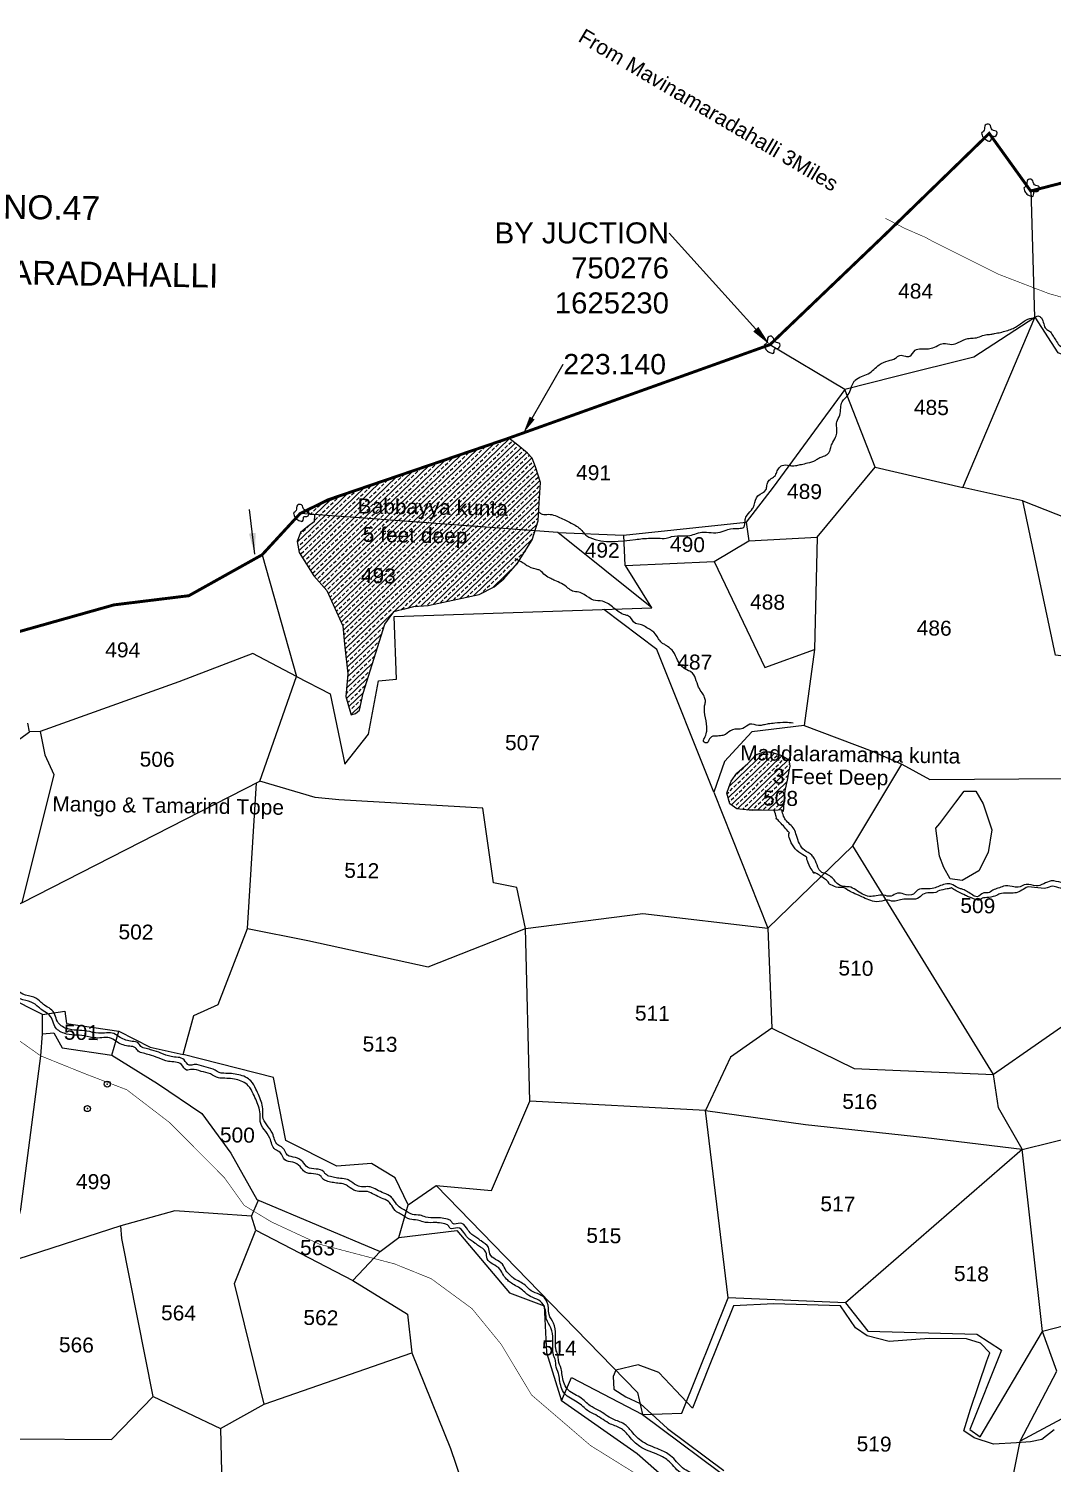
# Model space of a CAD drawing. Header units: feet. Extents: x 744893 to 763303, y 1620064 to 1627037.
# Drawn here: x 749055 to 750761, y 1623406 to 1625798 of the extents above; entities that cross this region are included whole.
import ezdxf
from ezdxf import colors
from ezdxf.entities.mleader import LeaderData, LeaderLine
from ezdxf.enums import TextEntityAlignment as Align
from ezdxf.math import Vec2, Vec3

# ---------------------------------------------------------------- set-up
doc = ezdxf.new("R2010")
doc.units = ezdxf.units.FT
doc.header["$LTSCALE"] = 15
doc.header["$MEASUREMENT"] = 0
doc.header["$PDMODE"] = 32
doc.header["$PDSIZE"] = 10
doc.linetypes.add('HIDDEN2', pattern=[0.1875, 0.125, -0.0625])
for name, color, linetype in [('CRDS STONES', 7, 'Continuous'), ('HILL', 17, 'Continuous'), ('PLOT', 7, 'Continuous'), ('PLOT NO', 7, 'Continuous'), ('ROADS', 6, 'Continuous'), ('TANKS-STREAM', 4, 'Continuous'), ('TEXT', 1, 'Continuous'), ('VILLAGE STONES', 240, 'Continuous')]:
    doc.layers.add(name, color=color, linetype=linetype)
doc.layers.add('VILLAGE BOUNDRY', color=5, linetype='HIDDEN2', lineweight=100)
doc.styles.get("Standard").update_dxf_attribs({"font": 'arial.ttf'})
doc.linetypes.add('DOTS', pattern='A,1e-06,-3,["●",Standard,S=3,R=0,X=-1.25,Y=-1.25],-3', length=6.000001)
doc.dimstyles.get("Standard").update_dxf_attribs({"dimtxt": 0.18, "dimasz": 0.18, "dimexe": 0.18, "dimexo": 0.0625, "dimgap": 0.09, "dimtad": 0, "dimtih": 1, "dimtoh": 1, "dimdec": 4, "dimzin": 0, "dimdsep": 46, "dimtxsty": 'Standard', "dimcen": 0.09, "dimadec": 0, "dimazin": 0, "dimtfac": 1, "dimtdec": 4, "dimtofl": 0, "dimtmove": 0, "dimatfit": 3, "dimfxl": 1, "dimtolj": 1, "dimtzin": 0, "dimarcsym": 0})
pattern_1 = [(44.0946023, (-7660.576, 49417.927), (-8.49638618, 8.76924333), []), (44.0946023, (-7651.943, 49417.791), (-8.49638618, 8.76924333), [6.105084086, -3.05254204])]

msp = doc.modelspace()

# ---------------------------------------------------------------- hatches: boundary and pattern name
at = {"layer": 'TANKS-STREAM'}
h = msp.add_hatch(dxfattribs=at)
h.set_pattern_fill('ANSI33', color=256, scale=48.840673, angle=-0.9054, style=0)
h.set_pattern_definition(pattern_1)
edge = h.paths.add_edge_path()
edge.add_line((749898.9, 1624960.5), (749904, 1624976.9))
edge.add_line((749904, 1624976.9), (749905.9, 1625007.1))
edge.add_line((749905.9, 1625007.1), (749908, 1625040.8))
edge.add_line((749908, 1625040.8), (749900, 1625067))
edge.add_line((749900, 1625067), (749894, 1625081.5))
edge.add_line((749894, 1625081.5), (749886.5, 1625090.1))
edge.add_line((749886.5, 1625090.1), (749870.3, 1625103.1))
edge.add_line((749870.3, 1625103.1), (749855.4, 1625115))
edge.add_line((749855.4, 1625115), (749851.8, 1625113.7))
edge.add_line((749851.8, 1625113.7), (749612.8, 1625032.1))
edge.add_line((749612.8, 1625032.1), (749533.9, 1625002.2))
edge.add_line((749533.9, 1625002.2), (749517.2, 1624994))
edge.add_spline(control_points=[(749517.2, 1624994), (749519.2, 1624993.6), (749522.4, 1624993.3), (749522.7, 1624990.3), (749522.5, 1624989.3)], knot_values=[35.959317, 35.959317, 35.959317, 35.959317, 41.494207, 44.315231, 44.315231, 44.315231, 44.315231], degree=3, periodic=0)
edge.add_line((749522.5, 1624989.3), (749524.5, 1624987.9))
edge.add_line((749524.5, 1624987.9), (749531.6, 1624987.4))
edge.add_line((749531.6, 1624987.4), (749898.9, 1624960.5))
h = msp.add_hatch(dxfattribs=at)
h.set_pattern_fill('ANSI33', color=256, scale=48.840673, angle=-0.9054, style=0)
h.set_pattern_definition(pattern_1)
h.paths.add_polyline_path([(749531.6, 1624987.4), (749530.7, 1624975.6), (749520.4, 1624967.6), (749507.9, 1624957.8), (749502.4, 1624942.4), (749505.7, 1624924), (749530.2, 1624885.4), (749551.8, 1624861), (749562.2, 1624837.7), (749578.3, 1624801.7), (749581.6, 1624771.1), (749587.1, 1624722), (749583.5, 1624683.9), (749592.5, 1624653.6), (749599.7, 1624655.7), (749606.2, 1624661.6), (749612.3, 1624689.5), (749633.5, 1624757), (749648.5, 1624804.8), (749660, 1624820.6), (749663.9, 1624826), (749672.1, 1624828), (749682.2, 1624830.4), (749696.8, 1624834), (749720.6, 1624835.7), (749730.9, 1624838), (749777.7, 1624848.1), (749806.1, 1624854.3), (749830.6, 1624866.8), (749847.2, 1624880.4), (749870, 1624906.3), (749894.1, 1624945.4), (749898.9, 1624960.5)])
h.paths.add_polyline_path([(749601.9, 1624866.7), (749673, 1624865.6), (749673.6, 1624903.9), (749602.5, 1624905)], flags=24)
h = msp.add_hatch(dxfattribs=at)
h.set_pattern_fill('ANSI33', color=256, scale=48.840673, angle=-0.9054, style=0)
h.set_pattern_definition(pattern_1)
h.paths.add_polyline_path([(750317.8, 1624537.2), (750319.1, 1624544.7), (750322.1, 1624559.9), (750323.6, 1624567.9), (750322.1, 1624578.7), (750310.6, 1624585.9), (750291.1, 1624592), (750280.7, 1624592), (750267.3, 1624587), (750254, 1624572.2), (750235.2, 1624556.1), (750226, 1624542.8), (750222.8, 1624534.3), (750218.6, 1624523), (750223.6, 1624505.3), (750235.5, 1624496.7), (750255.9, 1624494.5), (750276.3, 1624494.4), (750297.9, 1624494.3), (750312.8, 1624495.2), (750313, 1624498.3), (750314.2, 1624517.4), (750315.7, 1624526.9)])
h.paths.add_polyline_path([(750280.3, 1624499.8), (750335.8, 1624499), (750336.3, 1624528.9), (750280.8, 1624529.8)], flags=9)

# ---------------------------------------------------------------- linework, layer by layer
for p in [(749185.9, 1624037.8), (749185.9, 1624037.8), (749185.9, 1624037.8), (749152.7, 1623997), (749152.7, 1623997), (749152.7, 1623997)]:
    msp.add_point(p)
at = {"layer": 'HILL'}
for points in [[(750580.5, 1624398.9), (750573.1, 1624417.7), (750567.3, 1624464.3), (750573.6, 1624472.6), (750588.6, 1624492.2), (750600.6, 1624507.9), (750614.5, 1624526.1), (750633.9, 1624526.2), (750646, 1624505.1), (750660.7, 1624461.7), (750654.3, 1624424.1), (750638.7, 1624393.6), (750611, 1624377.5), (750590.9, 1624380), (750580.5, 1624398.9)], [(750764.3, 1623461.6), (750744, 1623445.1), (750725.3, 1623441.2), (750701.6, 1623439.7), (750663.1, 1623437.4), (750630.9, 1623448), (750613.7, 1623459.6), (750625, 1623495.7), (750652.3, 1623576.3), (750657, 1623590), (750641.4, 1623605.8), (750618.4, 1623612.9), (750556.2, 1623613.9), (750489.4, 1623608.7), (750452.5, 1623618.1), (750433.4, 1623631.4), (750408.3, 1623667.9), (750296.9, 1623671.4), (750229.6, 1623668.2), (750212.5, 1623625.2), (750190.6, 1623570.2), (750161.6, 1623497.3), (750133.9, 1623526.7), (750105.4, 1623557), (750071.1, 1623569.7), (750033.9, 1623560.9), (750029.1, 1623550.2), (750030.1, 1623529.1), (750050.1, 1623516.2), (750074, 1623505.4), (750093.5, 1623487.6), (750119.7, 1623463.8), (750213.9, 1623393.3)]]:
    msp.add_lwpolyline(points, dxfattribs=at)
at = {"layer": 'PLOT'}
for points in [[(750687.1, 1623339.5), (750707.9, 1623442.2), (750768.7, 1623559), (750745.1, 1623625.1), (750711.3, 1623929.1), (750671.7, 1623998), (750663.5, 1624054), (750429, 1624435), (750510.5, 1624571.2), (750557.3, 1624545.7), (750779.9, 1624547.4), (750803.8, 1624662.5), (750780.2, 1624751.2), (750766.9, 1624752.9), (750712.1, 1625010.4), (750612.2, 1625032.6), (750732.4, 1625316.2), (750726.2, 1625530.1)], [(750732.4, 1625316.2), (750630.5, 1625250.2), (750499, 1625216.9), (750415.5, 1625195.8), (750290.6, 1625270.7)], [(751527.1, 1625181.7), (751337.6, 1625159.5), (751007, 1625138.8), (750980.3, 1625169.8), (750771.3, 1625257.2), (750732.9, 1625316.5)], [(750415.5, 1625195.8), (750296.2, 1625033.1), (750251, 1624974.6), (750255.2, 1624943.4), (750369.1, 1624949.9), (750466.1, 1625066.7), (750612.2, 1625032.6)], [(750466.1, 1625066.7), (750415.5, 1625195.8)], [(750712.1, 1625010.4), (750963.4, 1624911.2), (751000.1, 1625014.4), (750980.3, 1625169.8)], [(749937, 1624957.7), (749507.4, 1624989.2)], [(750046.3, 1624953.2), (750251, 1624974.6)], [(750094, 1624832.1), (749937, 1624957.7), (750046.3, 1624953.2), (750048.6, 1624902.4)], [(750369.1, 1624949.9), (750365, 1624762.6), (750347.8, 1624635.9), (750460.9, 1624593.2), (750510.5, 1624571.2)], [(749882.9, 1624297.1), (749868.4, 1624365.6), (749829.5, 1624373.5), (749811.9, 1624497.9), (749572, 1624511.7), (749532.5, 1624515.7), (749440.3, 1624542.8), (749501.1, 1624717.6), (749557.5, 1624688.8), (749581.9, 1624571.3), (749621.2, 1624621.4), (749638.2, 1624710.5), (749667.8, 1624712.8), (749663.9, 1624817.6), (750094, 1624832.1), (750050, 1624902.5), (750197.9, 1624909), (750255.2, 1624943.4)], [(749444, 1624920.4), (749501.1, 1624717.6), (749428.5, 1624755.9), (749304.9, 1624708.3), (749074.1, 1624625.5), (749056.3, 1624625.2)], [(750197.9, 1624909), (750282.1, 1624732.2), (750365, 1624762.6)], [(750196.9, 1624524.7), (750102.2, 1624762.4), (750013.7, 1624829.4)], [(748912.8, 1624521.9), (749056.3, 1624625.2), (749053.4, 1624639.8)], [(750347.8, 1624635.9), (750260.4, 1624625.4), (750214.9, 1624576), (750196.9, 1624524.7), (750287.3, 1624298.1), (750429, 1624435)], [(749074.1, 1624625.5), (749081.6, 1624586.9), (749096.7, 1624554.1), (749043.4, 1624340), (748922.4, 1624283.9)], [(749043.4, 1624340), (749440.3, 1624542.8)], [(749078, 1624153.7), (749115.1, 1624159.4), (749118.1, 1624139.1), (749205.3, 1624126.1), (749257.5, 1624099.2), (749312.4, 1624087.3), (749330.3, 1624152.1), (749370.7, 1624170.3), (749419.6, 1624297.5), (749434.8, 1624540)], [(750711.3, 1623928.8), (751008.1, 1624002.2), (751217.1, 1624028.4), (751260.4, 1624072.9), (751182.4, 1624348.6), (751087, 1624482.5)], [(750837.1, 1624370.3), (750845.8, 1624345.6), (750822.3, 1624311.9), (750859.2, 1624284.4), (750813.6, 1624158.6), (750663.5, 1624054)], [(750711.3, 1623928.8), (750416.7, 1623673), (750221.1, 1623681.4), (750183.4, 1623994), (749890.1, 1624009.1), (749882.9, 1624297.1), (750078.6, 1624322.2), (750287.3, 1624298.1)], [(749419.6, 1624297.5), (749520.1, 1624277.4), (749720.7, 1624233.4), (749882.9, 1624297.1)], [(750287.3, 1624298.1), (750293.6, 1624131.3), (750431.2, 1624063.8), (750663.5, 1624054)], [(749041.7, 1623829.3), (749074.9, 1624084.9), (749078.1, 1624121.5), (749078, 1624153.7), (749019.6, 1624183.1)], [(750293.6, 1624131.3), (750224.8, 1624082.8), (750183.4, 1623994), (750349.8, 1623970.5), (750550.5, 1623948.7), (750711.3, 1623929.1)], [(749078.1, 1624121.5), (749096.5, 1624123.3), (749110.4, 1624098.2), (749193.3, 1624086), (749205.3, 1624126.1)], [(749193.3, 1624086), (749269.8, 1624038.9), (749343.7, 1623988.7), (749392, 1623922.4), (749435.2, 1623845.4), (749641, 1623758.9), (749672.2, 1623782.1), (749687.7, 1623836.7), (749734.2, 1623868.8), (749826.2, 1623860.6), (749890.1, 1624009.1)], [(749687.7, 1623836.7), (749666, 1623881.6), (749626.5, 1623905.4), (749568.3, 1623900.9), (749483.4, 1623944), (749462.7, 1624048.9), (749312.4, 1624087.3)], [(749734.2, 1623868.8), (749925.6, 1623672.1), (750070.1, 1623523.7), (750077.9, 1623487.1), (750143.7, 1623489.3), (750221.1, 1623681.4)], [(749447.3, 1623504.1), (749398, 1623705.4), (749433.4, 1623794.1), (749426.4, 1623817.6), (749437.7, 1623844.3)], [(749426.4, 1623817.6), (749298.4, 1623826.3), (749208.5, 1623801.6), (749017.8, 1623739.9), (749041.7, 1623829.3)], [(749262.2, 1623517.2), (749210, 1623780.3), (749208.5, 1623801.6)], [(749433.4, 1623794.1), (749595.3, 1623710.3)], [(749672.2, 1623782.1), (749768.7, 1623793.9), (749856.5, 1623690), (749914, 1623668.1), (749918.1, 1623590.1), (749943.2, 1623509.7), (749959.6, 1623548.8), (750077.9, 1623487.1)], [(749641, 1623758.9), (749595.3, 1623710.3), (749686.5, 1623654.3), (749693.6, 1623590), (749758, 1623430.4), (749775.9, 1623377.9), (749789.5, 1623217.4), (749801.3, 1623077), (749709, 1623069.5), (749643.7, 1623021), (749646.1, 1623000.7), (750088, 1622995.8), (750147.5, 1622966.5), (750220.4, 1622902.2), (750417.6, 1623001.7), (750501.3, 1622974.2), (750577.9, 1622976.7), (750593.2, 1622977.5), (750696.8, 1622955.8)], [(748901.6, 1623719.9), (748923.7, 1623631.2), (749036.9, 1623446.1), (749193, 1623445), (749262.2, 1623517.2), (749374.6, 1623463.3), (749447.3, 1623504.1), (749693.6, 1623590)], [(750416.7, 1623673), (750453.9, 1623626.1), (750635.6, 1623620.9), (750676.8, 1623594.1), (750623.9, 1623461.8), (750641, 1623449.7), (750745.1, 1623625.1)], [(750418.1, 1623675), (750418.1, 1623675)], [(751049.2, 1623645.2), (750799.2, 1623639), (750745.1, 1623625.1)], [(751074.8, 1623624.5), (751029.6, 1623532.9), (750853.9, 1623520.9), (750707.9, 1623442.2)], [(750744.2, 1623068.8), (750743.1, 1623078.3), (750699.7, 1623096.3), (750649.1, 1623092.9), (750611.8, 1623104.2), (750601, 1623157.8), (750587.5, 1623162.5), (750573.9, 1623102.1), (750611.8, 1623104.2), (750573.9, 1623102.1), (750543.5, 1623107.9), (750522.5, 1623147.6), (750438.9, 1623193.8), (750338.6, 1623235.3), (750348.4, 1623258.8), (750304.7, 1623268.7), (750185.1, 1623319.4), (750069.3, 1623421.3), (749943.2, 1623509.7)], [(750077.9, 1623487.1), (750237.4, 1623368), (750364.5, 1623288.7), (750505.2, 1623211.6), (750587.5, 1623162.5), (750660.9, 1623136.9), (750749.2, 1623087.8)], [(749374.6, 1623463.3), (749380.4, 1623222.4), (749789.5, 1623217.4)]]:
    msp.add_lwpolyline(points, dxfattribs=at)
at = {"layer": 'ROADS', "linetype": 'DOTS', "ltscale": 0.5, "const_width": 1}
msp.add_lwpolyline([(752007.5, 1624704.2), (751911.5, 1624705.2), (751841.2, 1624715.5), (751662.9, 1624894.2), (751396.3, 1625058.5), (751231.5, 1625119.3), (751197.9, 1625123.9), (751009.1, 1625270.3), (750906.2, 1625322.4), (750824, 1625336.7), (750755.7, 1625355.9), (750671.6, 1625388.2), (750565.5, 1625441.2), (750549, 1625450.1), (750516, 1625464.4), (750483, 1625481.5)], dxfattribs=at)
at = {"layer": 'ROADS', "linetype": 'HIDDEN2', "ltscale": 10, "const_width": 1}
msp.add_lwpolyline([(750065.7, 1623389), (749991.7, 1623435), (749893.4, 1623519.3), (749842.4, 1623604.1), (749794, 1623663.4), (749726, 1623713.3), (749664.6, 1623738.1), (749539.6, 1623770.9), (749459.5, 1623808), (749414.1, 1623835.6), (749381, 1623881.9), (749290, 1623973.5), (749218.4, 1624028.4), (749150.4, 1624054.4), (749074.9, 1624084.9), (748984.8, 1624148.7), (748907.5, 1624239.8), (748887.7, 1624290.9), (748875.7, 1624337.4), (748777.4, 1624496.3), (748704.1, 1624571), (748671.5, 1624609.6), (748654.9, 1624642.2), (748646.4, 1624672.3)], dxfattribs=at)
at = {"layer": 'TANKS-STREAM'}
for points in [[(749855.4, 1625115), (749612.8, 1625032.1), (749533.9, 1625002.2), (749516.2, 1624993.5), (749524.5, 1624987.9), (749531.6, 1624987.4), (749530.7, 1624975.6), (749520.4, 1624967.6), (749507.9, 1624957.8), (749502.4, 1624942.4), (749505.7, 1624924), (749530.2, 1624885.4), (749551.8, 1624861), (749562.2, 1624837.7), (749578.3, 1624801.7), (749581.6, 1624771.1), (749587.1, 1624722), (749583.5, 1624683.9), (749590.3, 1624660.8), (749592.5, 1624653.6), (749599.7, 1624655.7), (749606.2, 1624661.6), (749612.3, 1624689.5), (749633.5, 1624757), (749648.5, 1624804.8), (749660, 1624820.6), (749663.9, 1624826), (749672.1, 1624828), (749682.2, 1624830.4), (749696.8, 1624834), (749712.8, 1624835.1), (749720.6, 1624835.7), (749730.9, 1624838), (749777.7, 1624848.1), (749806.1, 1624854.3), (749830.6, 1624866.8), (749847.2, 1624880.4), (749870, 1624906.3), (749894.1, 1624945.4), (749904, 1624976.9), (749905.9, 1625007.1), (749908, 1625040.8), (749900, 1625067), (749894, 1625081.5), (749886.5, 1625090.1), (749870.3, 1625103.1), (749855.4, 1625115)], [(750297.9, 1624494.3), (750276.3, 1624494.4), (750255.9, 1624494.5), (750235.5, 1624496.7), (750223.6, 1624505.3), (750218.6, 1624523), (750222.8, 1624534.3), (750226, 1624542.8), (750235.2, 1624556.1), (750254, 1624572.2), (750267.3, 1624587), (750280.7, 1624592), (750291.1, 1624592), (750310.6, 1624585.9), (750322.1, 1624578.7), (750323.6, 1624567.9), (750322.1, 1624559.9), (750319.1, 1624544.7), (750317.8, 1624537.2), (750315.7, 1624526.9), (750314.2, 1624517.4), (750313, 1624498.3), (750312.6, 1624492.5), (750310.5, 1624495.1), (750297.9, 1624494.3)]]:
    msp.add_lwpolyline(points, dxfattribs=at)
for points in [[(749904.9, 1624992), (749911, 1624988.1), (749921.2, 1624988), (749932.6, 1624985.8), (749952.1, 1624976.9), (749970.2, 1624966.9), (749977.2, 1624960.9), (749983.9, 1624953), (749990.5, 1624949), (750066.4, 1624946.1), (750078.4, 1624947.3), (750104.4, 1624948.2), (750117.7, 1624948.2), (750126.5, 1624950.7), (750146.4, 1624951.9), (750153.9, 1624952.2), (750177.1, 1624957.9), (750207.7, 1624958.1), (750220.6, 1624962.8), (750238.5, 1624964.5), (750246.9, 1624966.5), (750249.6, 1624979), (750252.5, 1624986.7), (750261.8, 1624997.6), (750264.1, 1625003.1), (750270.7, 1625018.8), (750284.1, 1625029), (750285.6, 1625036.1), (750288.3, 1625043.2), (750290.9, 1625046.1), (750298.5, 1625051.3), (750302.1, 1625058.4), (750306, 1625065.6), (750310.9, 1625069.2), (750322.9, 1625069.5), (750330.6, 1625068.7), (750335.4, 1625069.5), (750343.1, 1625071.1), (750353.4, 1625073.6), (750367.1, 1625078.3), (750372, 1625081.6), (750379.8, 1625084.6), (750387.4, 1625088.8), (750391.5, 1625097.4), (750394.2, 1625105.5), (750400.1, 1625116.7), (750402.2, 1625125.1), (750402, 1625132.6), (750402.1, 1625142), (750407.2, 1625153.3), (750408.6, 1625165.4), (750411, 1625175.4), (750421.1, 1625187.6), (750425.8, 1625198.4), (750429.9, 1625207.6), (750432.9, 1625211.5), (750454.5, 1625222.4), (750472.8, 1625237), (750487.8, 1625243.9), (750500, 1625248.4), (750507.1, 1625252.8), (750516.6, 1625251.6), (750523.7, 1625251.5), (750532.8, 1625261.4), (750542.4, 1625263.9), (750559.2, 1625264.7), (750570.4, 1625269.3), (750579.7, 1625272.8), (750594, 1625271.1), (750604.6, 1625274.2), (750620.7, 1625280.9), (750629.7, 1625281.6), (750640.2, 1625283.9), (750650, 1625287.4), (750659, 1625288.1), (750665.1, 1625289.2), (750675, 1625291.3), (750694.1, 1625297.1), (750701.8, 1625300.8), (750708.4, 1625305.7), (750716.3, 1625311.1), (750720.7, 1625313.5), (750732.9, 1625316.5), (750737.4, 1625318.6), (750743.1, 1625315.5), (750751, 1625296.9), (750756.7, 1625293.4), (750761.9, 1625286.7), (750765.7, 1625280.4), (750779, 1625265.4), (750784, 1625263.6), (750790.2, 1625261.4), (750793.8, 1625260.9), (750803.1, 1625256.5), (750810.7, 1625253.3), (750814.9, 1625248.7), (750818.2, 1625245.9), (750830.9, 1625241), (750839.5, 1625238.7), (750848, 1625234.1), (750856.8, 1625230.1), (750866.6, 1625229.6), (750890.6, 1625222.3), (750894.7, 1625219.5), (750904.6, 1625213.2), (750911.2, 1625210.1), (750918.4, 1625207.7), (750924.5, 1625206.3), (750935.2, 1625200.5), (750944.9, 1625195.7), (750953.4, 1625192.2), (750961.4, 1625187.9), (750970.6, 1625181.1), (750983.4, 1625177), (750995.6, 1625175.2), (751006.1, 1625172.8), (751030.8, 1625172.1), (751039.7, 1625173.4), (751048.9, 1625171.8), (751069.6, 1625172.8), (751074.9, 1625174.4), (751090.7, 1625173), (751097.9, 1625172.1), (751106.3, 1625172), (751111.8, 1625173), (751120.7, 1625175.1), (751144.6, 1625175.8), (751160.9, 1625171.1), (751167.9, 1625172.4), (751185.7, 1625177.6), (751213.5, 1625174.7), (751221.2, 1625170.4), (751235.6, 1625171.6), (751248.7, 1625172.2), (751260.9, 1625170.1), (751274.4, 1625168.5), (751284.2, 1625170.8), (751299.5, 1625172.2), (751310.3, 1625172.1), (751345.6, 1625177.8), (751350.6, 1625176.4), (751358.9, 1625176.3), (751378.7, 1625181.2), (751384.6, 1625185.8), (751399.3, 1625186.4), (751407.1, 1625186.3), (751419.6, 1625187.5), (751428.3, 1625192.9), (751441.6, 1625194.9), (751453.3, 1625193.6), (751461.9, 1625195.7), (751477.2, 1625198.8), (751496.9, 1625196.5), (751512.4, 1625194.9), (751525.4, 1625196.4), (751549.3, 1625192.1), (751559.5, 1625185.3), (751567.7, 1625181.3), (751576, 1625174.2), (751583.3, 1625167.2), (751588.6, 1625155.1), (751594.9, 1625145.3), (751598.7, 1625140), (751614.7, 1625133.4), (751622.9, 1625127.9), (751628.7, 1625123.4), (751631.7, 1625122.5), (751647, 1625125.6), (751658.2, 1625128.8), (751671, 1625130.2), (751682.6, 1625131.4), (751691.6, 1625134.3), (751714.4, 1625140.6), (751728.6, 1625141.2), (751737.8, 1625145), (751747.3, 1625147.3), (751764.3, 1625150.7), (751780.7, 1625151.8), (751791.5, 1625153.6), (751798.8, 1625155.9), (751811, 1625157.1), (751821.3, 1625158.4), (751834.1, 1625158.2), (751844.7, 1625159.9), (751858.8, 1625160.6), (751870.4, 1625160.7), (751889.9, 1625162), (751901.8, 1625161.6), (751918.6, 1625160.4), (751930.7, 1625160.6), (751938.2, 1625161.8), (751948.5, 1625165.3), (751954.9, 1625168.2), (751972.5, 1625171.3), (751985.2, 1625176.6), (751992.4, 1625181.8), (752002.8, 1625189.7), (752020, 1625194.4), (752035.2, 1625202.2), (752040.3, 1625208.8), (752052.4, 1625214.8), (752060.2, 1625218.6), (752068.1, 1625224.9), (752076.8, 1625230.8), (752081.1, 1625240.2)], [(750329.3, 1624639.7), (750316.5, 1624640.6), (750298.6, 1624639.6), (750287.9, 1624638.4), (750279.7, 1624636.6), (750271.7, 1624635.8), (750257, 1624637.9), (750245.5, 1624630.7), (750228.1, 1624628.7), (750216.6, 1624620.8), (750210.4, 1624618.9), (750200.5, 1624618.2), (750195.2, 1624617.7), (750188.7, 1624611.4), (750185.7, 1624606.8), (750179.9, 1624608.9), (750181.3, 1624614.6), (750185.1, 1624624.5), (750185.6, 1624628.6), (750181.8, 1624668.4), (750183, 1624675.5), (750181.8, 1624682.6), (750177.6, 1624690.4), (750171.7, 1624699.7), (750159, 1624725.2), (750154.8, 1624727.1), (750143.9, 1624734), (750136.6, 1624744.8), (750129.4, 1624759.1), (750120, 1624767.7), (750115.2, 1624770.6), (750110.6, 1624773.5), (750104.8, 1624780.5), (750094, 1624793.8), (750091.7, 1624795.1), (750083.4, 1624800.1), (750076.6, 1624803.7), (750066.4, 1624805.9), (750054.9, 1624818.3), (750049.1, 1624820.2), (750039.2, 1624824.9), (750021.3, 1624838.4), (750011.5, 1624842.9), (749996.4, 1624845), (749981, 1624854.1), (749971.9, 1624858.1), (749961.7, 1624859.8), (749953.9, 1624865), (749943.3, 1624872.5), (749932.2, 1624877.5), (749925.6, 1624880.7), (749915.8, 1624886.2), (749907, 1624894.5), (749900.9, 1624896.3), (749885, 1624902.7), (749879.2, 1624906.6), (749865.8, 1624913.9)], [(751442.4, 1622373.7), (751433.4, 1622380), (751423.1, 1622393.6), (751412.7, 1622399.5), (751399.1, 1622405.2), (751388.7, 1622416.5), (751374.7, 1622425.8), (751351.4, 1622437.8), (751340, 1622451), (751323.4, 1622454.8), (751303.5, 1622458.4), (751293.2, 1622471.2), (751279.7, 1622481.9), (751256.7, 1622495.3), (751232, 1622525.3), (751228.1, 1622531.2), (751215.3, 1622543.7), (751200.2, 1622553.3), (751180.4, 1622560.1), (751167.5, 1622569.7), (751157.2, 1622579.7), (751141.4, 1622587.9), (751132.4, 1622593.4), (751115.5, 1622603.1), (751107.7, 1622613.7), (751098.8, 1622618.9), (751087.4, 1622630), (751073.5, 1622646.1), (751072.8, 1622653.2), (751064, 1622668.2), (751061, 1622687.8), (751055.4, 1622695.5), (751037.5, 1622711), (751027.3, 1622726.7), (751008.8, 1622749), (751002.4, 1622759.6), (750993.5, 1622774.9), (750985.9, 1622796.3), (750982.2, 1622814.9), (750957.7, 1622848.9), (750932.7, 1622866.6), (750915.2, 1622888.3), (750888.8, 1622913.6), (750853.4, 1622946.7), (750837.7, 1622957.8), (750825.8, 1622964.9), (750800.3, 1622976.1), (750788.4, 1622978.5), (750777.2, 1622983.7), (750771.5, 1622987.1), (750755.6, 1622987.7), (750748.8, 1622992.9), (750742.4, 1623003.5), (750740.8, 1623017.9), (750741, 1623029.5), (750741.9, 1623036.7), (750743.1, 1623045.4), (750743.6, 1623055.2), (750743.7, 1623063.8), (750731.9, 1623087.6), (750717.2, 1623095.5), (750703.5, 1623100.8), (750689.6, 1623107.1), (750677, 1623110.5), (750657.5, 1623115.6), (750631.5, 1623125.2), (750595.7, 1623141), (750572.9, 1623142.9), (750555.5, 1623154.2), (750540.2, 1623161), (750531, 1623170.4), (750522.6, 1623174.1), (750511.3, 1623177.3), (750498.9, 1623187.4), (750482.9, 1623197.7), (750442.8, 1623220.9), (750421.4, 1623230.4), (750411.5, 1623237.9), (750397.8, 1623248.8), (750390.3, 1623253.3), (750361.1, 1623274.4), (750351.8, 1623279.4), (750332.3, 1623286.3), (750313.1, 1623296.4), (750297.6, 1623303.4), (750274.5, 1623313.8), (750264.1, 1623322.7), (750210.6, 1623347.6), (750165.6, 1623376.4), (750140.7, 1623390), (750120.6, 1623410.3), (750101.8, 1623420.8), (750073.9, 1623433.5), (750055.8, 1623450.6), (750043.2, 1623463.1), (750024.9, 1623471), (750000.1, 1623486.2), (749986.4, 1623493.6), (749978.8, 1623500.3), (749969.2, 1623507.7), (749948.2, 1623521.7), (749940, 1623544.8), (749938, 1623555.4), (749933.7, 1623569.4), (749933.1, 1623577), (749930, 1623585.3), (749928.9, 1623591), (749925.5, 1623631.3), (749918.2, 1623645.8), (749917, 1623656.5), (749910.6, 1623673.2), (749885.5, 1623687.4), (749878.2, 1623694.4), (749859.5, 1623705.8), (749853.6, 1623710.8), (749846.2, 1623719.3), (749840.3, 1623729.4), (749819.4, 1623746.7), (749817, 1623757.7), (749804.6, 1623768.3), (749799.4, 1623772.3), (749786.4, 1623781.9), (749780.5, 1623790.5), (749769.6, 1623798.1), (749757.6, 1623797.3), (749754.1, 1623802.1), (749748.7, 1623804.7), (749736.9, 1623806.7), (749729.3, 1623806.8), (749712.4, 1623808.2), (749703, 1623811.1), (749690.3, 1623812.5), (749676.5, 1623820.2), (749668.3, 1623825), (749660, 1623835.4), (749654.6, 1623841.9), (749642.9, 1623847.9), (749631, 1623853.5), (749619.8, 1623858.5), (749610.4, 1623858.7), (749600.2, 1623859.7), (749587.7, 1623867.3), (749581.9, 1623870.7), (749570.3, 1623872.6), (749560.6, 1623874), (749551.1, 1623876.4), (749545.1, 1623880.1), (749542.4, 1623883.8), (749515.5, 1623891.2), (749507.3, 1623900.2), (749495.1, 1623907.5), (749481.8, 1623911.5), (749473.9, 1623923.8), (749465.8, 1623928.7), (749456.8, 1623947.9), (749440.8, 1623975.7), (749440.9, 1623985.3), (749438.9, 1623997.8), (749429.3, 1624021.5), (749420.9, 1624035.2), (749400.9, 1624045.5), (749375.7, 1624047.8), (749371.3, 1624048.2), (749357.8, 1624054.7), (749342.6, 1624059.1), (749326.6, 1624062.4), (749318.2, 1624061.3), (749309.5, 1624070.3), (749288, 1624075.7), (749270.9, 1624081.7), (749256, 1624086.4), (749246.1, 1624089.3), (749237.2, 1624092.8), (749232.9, 1624098.4), (749223.2, 1624101), (749202.8, 1624107.7), (749192.7, 1624114), (749166.9, 1624114.7), (749147.6, 1624118.3), (749113.9, 1624122.5), (749098.3, 1624134.1), (749094.1, 1624145.5), (749086.9, 1624155.1), (749076.6, 1624161.6), (749071.4, 1624166.1), (749059.1, 1624174.6), (749040.9, 1624179.8), (749019.2, 1624195.4), (749000.5, 1624209.5), (748997, 1624216.7), (748986, 1624220.2), (748979.8, 1624227.2), (748977.1, 1624235), (748973.1, 1624242), (748962.4, 1624248.3), (748951.8, 1624261.4), (748943.9, 1624270.7), (748939.5, 1624274.9), (748932.7, 1624283.9), (748921.8, 1624302.2), (748917, 1624313.7), (748913, 1624325.9), (748910.6, 1624344), (748901.4, 1624363.2), (748900.2, 1624378.9), (748896.1, 1624386.7), (748890.9, 1624395.4), (748885.5, 1624412.1), (748880, 1624419.5), (748879.5, 1624432), (748879.6, 1624440.8), (748880.7, 1624447.4), (748879.3, 1624453.5), (748878.4, 1624458.1), (748882.1, 1624474.8), (748892.1, 1624487.9), (748897.6, 1624492.9), (748902.8, 1624498.7), (748912.1, 1624511.5), (748917.5, 1624515.4), (748920.5, 1624527.4), (748922, 1624536.2), (748922, 1624549.9), (748917.1, 1624562.2), (748897.7, 1624578.6), (748893.9, 1624584.8), (748887.6, 1624589.8), (748882.1, 1624594.7), (748856.9, 1624623), (748855, 1624625.4), (748848.8, 1624633.2), (748833.4, 1624648.3), (748823.7, 1624658.8), (748824.3, 1624666.7), (748820.4, 1624676.4), (748815, 1624683.4), (748812.9, 1624688.9), (748811.4, 1624697.7), (748809.8, 1624702.1), (748805.3, 1624707.1), (748805.4, 1624714.1), (748803.2, 1624720.9)], [(752075, 1623607.5), (752061.8, 1623628.9), (752061.2, 1623639.8), (752051.2, 1623644), (752030.3, 1623658.9), (752021.5, 1623663.7), (752002.3, 1623667.8), (751989.7, 1623673.1), (751979.5, 1623679.4), (751955.7, 1623687.3), (751943.5, 1623691.2), (751930, 1623698.5), (751924, 1623701.8), (751902.6, 1623712.5), (751894.2, 1623717.8), (751878.5, 1623731.1), (751871, 1623733.1), (751855.1, 1623735.7), (751833.1, 1623740.3), (751815.4, 1623748.6), (751794.2, 1623749.4), (751771.4, 1623755.8), (751749.9, 1623764.1), (751721.4, 1623775.8), (751704.2, 1623784.5), (751677.1, 1623790.1), (751665.9, 1623793.6), (751633.8, 1623807.6), (751612.4, 1623817.8), (751589.1, 1623830.3), (751566.7, 1623835.4), (751558.7, 1623838.3), (751554.1, 1623845), (751542.9, 1623849.3), (751529, 1623855.2), (751518.3, 1623861.5), (751509.9, 1623869.1), (751492.7, 1623878.7), (751483.9, 1623884.5), (751470.9, 1623892.2), (751462.1, 1623904.1), (751454.3, 1623911.7), (751448.8, 1623921.2), (751427.5, 1623938.4), (751424.3, 1623943.6), (751423, 1623951.1), (751391.5, 1623988.3), (751371.8, 1624002.2), (751358.4, 1624013.8), (751334.6, 1624030.7), (751330.3, 1624034.1), (751319.8, 1624039.6), (751315.1, 1624046.3), (751303.7, 1624053.5), (751298.2, 1624055.8), (751287.7, 1624059.4), (751272.2, 1624066.9), (751264.2, 1624071.3), (751250.9, 1624073.6), (751234.1, 1624067.2), (751219.4, 1624059.5), (751201.2, 1624055.6), (751194.7, 1624050.8), (751191.5, 1624049.8), (751173.6, 1624046.7), (751166.9, 1624049.2), (751155.1, 1624055.6), (751146.8, 1624058.3), (751125.1, 1624062), (751115.3, 1624067.3), (751100.6, 1624070.7), (751075.9, 1624075), (751060.4, 1624077.1), (751042.7, 1624090), (751021.3, 1624100.2), (751012.2, 1624107.6), (751005.8, 1624115.2), (751003.6, 1624141.7), (751004.3, 1624164), (751005.8, 1624180.6), (751009.3, 1624197.5), (751007.1, 1624214.5), (751004.9, 1624231.1), (751003.9, 1624245.6), (751002.6, 1624266.7), (751001.2, 1624286.2), (751001, 1624299.5), (750972.2, 1624319.7), (750955.7, 1624328.7), (750947.6, 1624328.8), (750939.7, 1624329.8), (750913.7, 1624340.1), (750904.2, 1624344.9), (750865.7, 1624353.9), (750848.3, 1624358.8), (750830.3, 1624362.3), (750818.1, 1624365.4), (750797.9, 1624370.7), (750776.4, 1624373.9), (750759.6, 1624376.5), (750734.3, 1624368.2), (750718, 1624370.8), (750704.6, 1624366), (750694.4, 1624367.4), (750680.1, 1624367.6), (750670.8, 1624364.5), (750662.3, 1624361.2), (750654.7, 1624356.7), (750647.1, 1624356.5), (750636, 1624350.3), (750626.4, 1624354.5), (750610, 1624363.2), (750604.2, 1624365.3), (750592.9, 1624371.3), (750572.5, 1624367.8), (750563.8, 1624364.5), (750551.8, 1624363.2), (750536.4, 1624361.2), (750529.9, 1624354.6), (750513.6, 1624354.8), (750503.1, 1624356.2), (750492.6, 1624351.4), (750479.7, 1624352.6), (750456.4, 1624350.8), (750433.6, 1624361.6), (750422.9, 1624366.7), (750413.9, 1624367.2), (750402.6, 1624372.3), (750397.5, 1624378.5), (750381.8, 1624389.3), (750375.9, 1624391.6), (750370.5, 1624399.8), (750364.9, 1624413.3), (750360.6, 1624419.4), (750348.2, 1624428), (750334.8, 1624452.3), (750330.9, 1624463.1), (750316.6, 1624478.7), (750313.5, 1624484.6), (750310.5, 1624495.1)]]:
    msp.add_spline(points, degree=3, dxfattribs=at)
for points, knots in [([(751164.6, 1622572.8), (751158.4, 1622580.5), (751141.5, 1622601.6), (751129.8, 1622592.8), (751124.2, 1622616.8), (751113.2, 1622620.9), (751100.9, 1622627.4), (751091.6, 1622639.7), (751076.7, 1622648.8), (751078.2, 1622665.1), (751064.2, 1622675.6), (751068.7, 1622693.4), (751056.7, 1622707.4), (751041.3, 1622716.2), (751031, 1622738.5), (751015.4, 1622751.8), (751006.1, 1622769.2), (750996.4, 1622783.9), (750989.7, 1622802.9), (750986.8, 1622830.8), (750966.6, 1622857), (750935.8, 1622871.8), (750919.1, 1622899.9), (750889.5, 1622923.4), (750866.1, 1622949.4), (750843.7, 1622965), (750826.2, 1622975.2), (750810.1, 1622984.1), (750792.5, 1622985.8), (750783.1, 1622990.3), (750773.5, 1622997.7), (750761.5, 1622992.6), (750751.8, 1623001.6), (750745.3, 1623011.7), (750745.2, 1623025), (750745, 1623036.1), (750746.2, 1623045.2), (750747.7, 1623053.7), (750747.8, 1623062.8), (750748.9, 1623077.7), (750740.2, 1623095.6), (750722.2, 1623103.4), (750707.6, 1623108.5), (750694.9, 1623115.4), (750679, 1623118.9), (750659.4, 1623124.1), (750631.8, 1623133.1), (750606.7, 1623152.4), (750576.6, 1623146.9), (750562.1, 1623163.6), (750544.2, 1623166.4), (750537.1, 1623178.6), (750526.2, 1623182.7), (750513.6, 1623184.3), (750503.1, 1623197.1), (750479, 1623209.5), (750455, 1623227.4), (750428.3, 1623235.5), (750414.5, 1623246.9), (750404.8, 1623255.5), (750386.5, 1623265.4), (750373.1, 1623278.5), (750353.3, 1623289.3), (750335.9, 1623293.3), (750319, 1623304), (750299.6, 1623312.8), (750281.1, 1623318.2), (750258.1, 1623342.3), (750213.7, 1623349.9), (750178.7, 1623382.4), (750143.2, 1623395.6), (750128.1, 1623418.5), (750103.6, 1623430.5), (750078.5, 1623438.4), (750061.6, 1623456.5), (750048.1, 1623473.2), (750025.4, 1623478.5), (750009.1, 1623493.1), (749991.7, 1623499.7), (749982.9, 1623509), (749970.4, 1623518.5), (749949.5, 1623526.6), (749944.7, 1623548.3), (749942.8, 1623564.7), (749937.3, 1623574.8), (749938.2, 1623585.5), (749934.3, 1623592.2), (749931.2, 1623610.3), (749936.8, 1623632.9), (749921.4, 1623651.6), (749921.9, 1623666.8), (749915.8, 1623687.2), (749893.3, 1623689.8), (749880.5, 1623706), (749867.2, 1623710.4), (749857, 1623719.5), (749849.8, 1623726.9), (749844.1, 1623743.3), (749821.7, 1623747.5), (749823.3, 1623768.7), (749811.2, 1623774.1), (749801.5, 1623782.4), (749790.9, 1623787.7), (749784.9, 1623799.3), (749775.3, 1623809.4), (749762.2, 1623801.7), (749759.1, 1623810.9), (749751, 1623813.4), (749742.7, 1623814.8), (749730.5, 1623814.7), (749718.8, 1623814.6), (749706.6, 1623820.3), (749693.1, 1623818.8), (749682.9, 1623827.6), (749671, 1623832.8), (749665.4, 1623842.1), (749658.4, 1623851.6), (749647, 1623855.8), (749635.6, 1623861), (749625.3, 1623867.5), (749614.5, 1623866.4), (749602.7, 1623866.8), (749594.3, 1623873.9), (749584.9, 1623880), (749575.2, 1623880.3), (749564.9, 1623881.9), (749556.2, 1623883.7), (749549.6, 1623887), (749543.1, 1623899.3), (749521.5, 1623892.5), (749511.9, 1623909.6), (749500.2, 1623916.6), (749483.8, 1623916.7), (749481.1, 1623932.3), (749465, 1623937.1), (749463.3, 1623961.4), (749443.1, 1623975.7), (749445.9, 1623994.4), (749442.7, 1624010.2), (749435.1, 1624026.5), (749425.5, 1624046.3), (749404.3, 1624055.2), (749387.1, 1624055.6), (749372, 1624056), (749362.4, 1624064.3), (749346.6, 1624066.2), (749334, 1624072.5), (749320.4, 1624066.8), (749313.2, 1624084.3), (749292.7, 1624081.2), (749276.3, 1624090), (749261.9, 1624093.7), (749251, 1624097.4), (749241.3, 1624099), (749237.5, 1624108.4), (749223.1, 1624108.9), (749209.6, 1624113), (749193.7, 1624126.3), (749172.8, 1624120), (749147.5, 1624129), (749122.7, 1624125.9), (749101.9, 1624138.9), (749099.3, 1624153.7), (749091.9, 1624164), (749082, 1624168), (749073.9, 1624176), (749062.9, 1624184.6), (749041.4, 1624186), (749026.3, 1624204.9), (749005.4, 1624211), (749002.3, 1624227.4), (748989.9, 1624226.1), (748983.6, 1624234.7), (748981.8, 1624242.9), (748977.4, 1624252.1), (748964.1, 1624255.4), (748957.4, 1624268.5), (748949.8, 1624277.4), (748942.4, 1624283.9), (748935.1, 1624294.6), (748926.8, 1624307.2), (748921.4, 1624321.8), (748915.8, 1624335.3), (748917.6, 1624353.7), (748903, 1624368.5), (748906.6, 1624385), (748900.4, 1624395.2), (748893, 1624405), (748893.1, 1624418.5), (748882, 1624427.7), (748884.4, 1624438.9), (748883.3, 1624448), (748885.8, 1624455.2), (748883.7, 1624460.9), (748881.8, 1624470.1), (748885.4, 1624483.3), (748894.1, 1624494), (748902.1, 1624500.9), (748909.3, 1624508.3), (748913, 1624518.5), (748924.5, 1624523.6), (748924.2, 1624534.5), (748927, 1624545.5), (748927.2, 1624557.7), (748921.2, 1624575.2), (748904.1, 1624580.4), (748898.8, 1624593.5), (748891.9, 1624597.4), (748879.2, 1624609.7), (748868.1, 1624621.6), (748858, 1624635.2), (748850.7, 1624644.4), (748841, 1624654.8), (748826, 1624664.1), (748830, 1624675.7), (748825.5, 1624684.3), (748819.4, 1624690.2), (748816.7, 1624697.8), (748816.2, 1624704.2), (748814.6, 1624711.1), (748807.9, 1624714.5), (748810.7, 1624722.4), (748808.6, 1624726.7), (748807.6, 1624728.9)], [381.784184, 381.784184, 381.784184, 381.784184, 387.93338, 398.739347, 418.647979, 432.133883, 442.754209, 459.008064, 480.793111, 488.11609, 505.905247, 526.179701, 535.960833, 560.159374, 579.373572, 609.072161, 621.716386, 639.795836, 663.118281, 682.440562, 725.342934, 756.799649, 785.21517, 822.707443, 872.298371, 892.035372, 906.149217, 934.721118, 947.156069, 959.764671, 966.568929, 982.886232, 991.632814, 1004.277036, 1019.205893, 1031.056549, 1038.500235, 1047.457551, 1057.463415, 1066.351405, 1093.560835, 1110.57396, 1125.61083, 1141.218363, 1154.578205, 1175.208069, 1203.638387, 1243.645454, 1267.049166, 1288.294602, 1305.447846, 1318.908585, 1328.264899, 1340.33466, 1356.693082, 1376.181141, 1423.569502, 1447.605653, 1460.338964, 1478.149687, 1487.139412, 1524.0351, 1534.840144, 1556.014769, 1578.265336, 1595.687684, 1621.551987, 1635.652461, 1696.00041, 1750.738033, 1779.761514, 1808.982947, 1830.989218, 1862.389031, 1887.934483, 1906.061652, 1926.468965, 1956.259131, 1972.172445, 1982.555651, 1994.902281, 2020.769217, 2045.86168, 2056.914744, 2071.939329, 2079.740132, 2088.832483, 2094.749712, 2136.106074, 2152.783905, 2163.779479, 2182.143196, 2211.665668, 2221.96337, 2244.397659, 2252.319535, 2263.91552, 2275.847554, 2303.645025, 2315.18446, 2331.874095, 2338.623069, 2355.178068, 2365.821818, 2379.415689, 2391.713993, 2397.737811, 2403.939694, 2416.130631, 2423.967258, 2441.289942, 2451.336022, 2464.452481, 2480.629942, 2490.347384, 2503.962452, 2512.636594, 2526.123159, 2539.54239, 2552.097903, 2561.679321, 2572.185349, 2587.213702, 2594.122644, 2606.142086, 2616.155514, 2626.182668, 2633.422748, 2638.103788, 2666.657963, 2679.077202, 2693.620486, 2707.828378, 2722.777014, 2732.481242, 2754.204124, 2786.970999, 2796.887347, 2809.83729, 2835.995246, 2852.428473, 2875.510391, 2901.398157, 2905.945319, 2921.295723, 2937.464703, 2954.208711, 2962.86678, 2975.695828, 2998.400298, 3016.965498, 3032.93907, 3043.53606, 3053.228561, 3060.488412, 3070.738218, 3092.716217, 3104.922529, 3131.303034, 3151.447157, 3186.170345, 3206.078494, 3218.549849, 3230.776514, 3243.261841, 3250.30413, 3265.639223, 3285.04201, 3312.335606, 3336.257992, 3344.495777, 3356.340017, 3365.969701, 3374.394617, 3382.657337, 3395.354697, 3412.666356, 3425.119422, 3431.336958, 3442.847086, 3464.704675, 3477.456843, 3490.606696, 3509.243413, 3531.065824, 3547.147798, 3556.21546, 3566.561276, 3584.522474, 3593.983829, 3606.765173, 3615.771699, 3622.600482, 3629.03302, 3633.890895, 3651.391392, 3668.210611, 3675.82408, 3683.806395, 3699.983467, 3706.803488, 3719.428549, 3728.589213, 3742.601605, 3756.171479, 3782.13555, 3789.563785, 3797.776161, 3805.406488, 3844.143086, 3847.3443, 3857.518222, 3879.566963, 3894.265226, 3902.298603, 3913.079515, 3922.068522, 3928.114758, 3937.25227, 3942.048611, 3949.00077, 3956.118861, 3963.485738, 3963.485738, 3963.485738, 3963.485738]), ([(751117.2, 1624066.4), (751111.2, 1624063.8), (751102, 1624059.7), (751069.8, 1624071.6), (751053.4, 1624069.2), (751055.1, 1624071.1), (751026.3, 1624093), (751007.1, 1624099.9), (750995.4, 1624104.7), (751005.2, 1624111.7), (750980.5, 1624160.4), (750995.2, 1624159), (750991, 1624177.1), (750998.7, 1624197.3), (750994.1, 1624213.2), (750992.2, 1624231.6), (750991.3, 1624240.8), (750990.5, 1624271.6), (750983.7, 1624287.3), (751002.3, 1624291), (750932, 1624337.8), (750952.7, 1624313.9), (750930.7, 1624328.2), (750932.8, 1624320.4), (750859.9, 1624351.2), (750894.4, 1624331.8), (750818.9, 1624363.7), (750847.5, 1624343.8), (750816.2, 1624365), (750808.3, 1624358.1), (750780.4, 1624361.4), (750758.7, 1624371.5), (750754.5, 1624361.6), (750717.4, 1624368.7), (750716.8, 1624363.7), (750702.4, 1624357), (750696.8, 1624355.9), (750671.3, 1624356.3), (750672.7, 1624352.9), (750655.5, 1624348.4), (750643.2, 1624348.9), (750640.6, 1624342.1), (750616.5, 1624352.5), (750619.9, 1624350.6), (750587, 1624367.4), (750596.6, 1624365.4), (750584.4, 1624362.7), (750567.1, 1624360.5), (750571.7, 1624356.1), (750547.7, 1624357.2), (750540.6, 1624349.4), (750534.5, 1624344.9), (750508.1, 1624347.5), (750498, 1624340), (750485, 1624346.8), (750468.5, 1624338.6), (750434.2, 1624354.5), (750418.8, 1624360.9), (750413.2, 1624367.6), (750404.6, 1624364.1), (750384.7, 1624373.6), (750392.9, 1624372.7), (750355.5, 1624398.4), (750369.3, 1624382.7), (750356.2, 1624400.7), (750349.8, 1624417.6), (750355.2, 1624414.5), (750329.3, 1624429.4), (750316.1, 1624466.6), (750331, 1624447.8), (750294.9, 1624488.8), (750304.3, 1624473.4), (750299.2, 1624490.3), (750297.9, 1624494.3)], [1119.703779, 1119.703779, 1119.703779, 1119.703779, 1140.648184, 1152.042032, 1167.500547, 1193.160191, 1209.191794, 1231.643484, 1255.865596, 1267.910229, 1278.109244, 1305.279095, 1328.163571, 1345.162632, 1362.866168, 1380.426783, 1397.568196, 1412.455137, 1434.134626, 1454.124629, 1467.692336, 1503.76931, 1522.941208, 1531.277197, 1539.364851, 1568.00334, 1578.91945, 1619.443719, 1637.929413, 1656.67531, 1669.528077, 1690.972492, 1713.203157, 1730.633702, 1757.920845, 1774.761725, 1789.359895, 1799.847587, 1814.435591, 1824.508399, 1833.850535, 1842.936536, 1850.682819, 1863.751448, 1874.421755, 1893.457093, 1899.764769, 1912.810279, 1934.005818, 1943.623773, 1955.920285, 1971.877496, 1981.347448, 1998.019462, 2008.802979, 2020.653167, 2033.905535, 2057.863687, 2083.705013, 2095.825125, 2105.059047, 2117.722758, 2125.951759, 2145.50543, 2151.97397, 2162.040192, 2176.959275, 2184.636626, 2200.07219, 2228.447167, 2240.213125, 2261.892477, 2268.68204, 2268.68204, 2268.68204, 2268.68204])]:
    msp.add_open_spline(points, degree=3, knots=knots, dxfattribs=at)
at = {"layer": 'VILLAGE BOUNDRY', "lineweight": -2, "ltscale": 15, "const_width": 4.88}
msp.add_lwpolyline([(748980.3, 1624775.8), (749197.1, 1624836.9), (749321.9, 1624852.2), (749444, 1624920.4), (749507.4, 1624989.2), (749554.5, 1625012.3), (749851.8, 1625113.7), (750290.6, 1625270.7), (750481, 1625452.8), (750656.2, 1625623), (750725.3, 1625527), (750932.5, 1625580.2), (751162.6, 1625575.3), (751162.6, 1625575.3), (751320.5, 1625580.8), (751458.3, 1625616.6), (751618.2, 1625659.8), (751720.6, 1625672.8), (751901.1, 1625661.1), (751909.8, 1625603.1), (751917.7, 1625550), (752001.4, 1625564.7)], dxfattribs=at)
msp.add_lwpolyline([(748980.3, 1624775.8), (749197.1, 1624836.9), (749321.9, 1624852.2), (749444, 1624920.4), (749507.4, 1624989.2), (749554.5, 1625012.3), (749851.8, 1625113.7), (750290.6, 1625270.7), (750481, 1625452.8), (750656.2, 1625623), (750725.3, 1625527), (750932.5, 1625580.2), (751162.6, 1625575.3), (751162.6, 1625575.3), (751320.5, 1625580.8), (751458.3, 1625616.6), (751618.2, 1625659.8), (751720.6, 1625672.8), (751901.1, 1625661.1), (751909.8, 1625603.1), (751917.7, 1625550), (752001.4, 1625564.7)], dxfattribs=at)
at = {"layer": 'VILLAGE STONES'}
for points in [[(750643.2, 1625623.8), (750647.7, 1625628.2), (750649.7, 1625636.9), (750656.6, 1625637.8), (750661.3, 1625628.9), (750669.1, 1625625.9), (750665.6, 1625618.1), (750661.2, 1625618.2), (750658.6, 1625610.4), (750652.3, 1625611.5), (750646, 1625616.5), (750643.2, 1625623.8)], [(750713.7, 1625532), (750718.2, 1625536.3), (750720.3, 1625545.1), (750727.1, 1625546), (750731.9, 1625537.1), (750739.7, 1625534), (750736.1, 1625526.3), (750731.7, 1625526.3), (750729.2, 1625518.6), (750722.8, 1625519.6), (750716.6, 1625524.6), (750713.7, 1625532)], [(750281.2, 1625270.2), (750285.7, 1625274.5), (750287.8, 1625283.3), (750294.6, 1625284.1), (750299.4, 1625275.3), (750307.1, 1625272.2), (750303.6, 1625264.4), (750299.2, 1625264.5), (750296.6, 1625256.7), (750290.3, 1625257.8), (750284, 1625262.8), (750281.2, 1625270.2)], [(749496.2, 1624990), (749500.7, 1624994.3), (749502.8, 1625003.1), (749509.6, 1625003.9), (749514.4, 1624995.1), (749522.1, 1624992), (749518.6, 1624984.3), (749514.2, 1624984.3), (749511.6, 1624976.6), (749505.3, 1624977.6), (749499, 1624982.6), (749496.2, 1624990)]]:
    msp.add_spline(points, degree=3, dxfattribs=at)

# ---------------------------------------------------------------- texts
at = {"layer": 'PLOT NO'}
for s, rotation, p in [('From Mavinamaradahalli 3Miles', 329.3462, (749969.1, 1625777.6)), ('Babbayya kunta', 359.0946, (749603.1, 1624989.4)), ('5 feet deep', 359.0946, (749611.5, 1624942)), ('Maddalaramanna kunta', 359.0946, (750240.9, 1624578)), ('3 Feet Deep', 359.0946, (750295.7, 1624539)), ('Mango & Tamarind Tope', 359.0946, (749094.1, 1624492.9))]:
    msp.add_text(s, height=25, rotation=rotation, dxfattribs=at).set_placement(p)
for s, p in [('484', (750533.5, 1625360.1)), ('485', (750559.8, 1625166.1)), ('491', (749996.6, 1625057.3)), ('489', (750348.3, 1625026)), ('490', (750153.2, 1624937.6)), ('492', (750011, 1624928.1)), ('493', (749637.8, 1624885.5)), ('488', (750286.7, 1624841.6)), ('486', (750564.5, 1624798.3)), ('494', (749211.6, 1624761.9)), ('487', (750165.3, 1624741.5)), ('507', (749878.1, 1624607)), ('506', (749269, 1624579.4)), ('508', (750308.3, 1624514.5)), ('512', (749610.1, 1624393.9)), ('509', (750637.2, 1624335.4)), ('502', (749233.7, 1624291.5)), ('510', (750434, 1624231.1)), ('511', (750094.7, 1624155.9)), ('501', (749142.7, 1624124)), ('513', (749640.6, 1624104.4)), ('516', (750440.4, 1624008.7)), ('500', (749402.8, 1623953)), ('499', (749162.8, 1623875.2)), ('517', (750403.9, 1623838)), ('515', (750013.7, 1623785.3)), ('563', (749536.4, 1623765)), ('518', (750626.5, 1623721.7)), ('564', (749304.7, 1623656.3)), ('562', (749542, 1623648.4)), ('566', (749134.4, 1623603)), ('514', (749939.4, 1623597.7)), ('519', (750464.3, 1623437.8))]:
    msp.add_text(s, height=25, rotation=359.0946, dxfattribs=at).set_placement(p, align=Align.MIDDLE_CENTER)
at = {"layer": 'TEXT'}
for s, p in [('NO.47', (749012, 1625480.8)), ('MAVINAMARADAHALLI', (748762.3, 1625375.4))]:
    msp.add_text(s, height=40, rotation=359.0946, dxfattribs=at).set_placement(p)

# ---------------------------------------------------------------- leaders
at = {"layer": 'CRDS STONES', "color": 1}
ml = msp.add_multileader_mtext('Standard', dxfattribs=at)
ml.set_content('BY JUCTION\\P750276\\P1625230', color=1)
ml.set_leader_properties()
ml.build(insert=Vec2(0, 0))
ml.multileader.update_dxf_attribs({"dogleg_length": 0.36, "arrow_head_size": 35})
ctx = ml.context
ctx.base_point, ctx.char_height, ctx.arrow_head_size, ctx.landing_gap_size, ctx.plane_origin = Vec3(749839.1, 1625456.8), 35, 35, 0.09, Vec3(750056, 1625211.2)
ctx.text_align_type = 2
notes = []
notes.append((ctx, [(1, (1, 1, 0), (750122.4, 1625456.8), (-1, 0), 1.396927018504357e-11, [(0, [(750290.5, 1625270.5)], 0, [])])]))
ctx.mtext.insert, ctx.mtext.alignment, ctx.mtext.flow_direction = Vec3(750122.3, 1625474.6), 3, 5
at = {"layer": 'PLOT', "color": 5}
msp.add_leader([(749431.7, 1624921.6), (749423.2, 1624996.1)], dimstyle='Standard', override={"dimasz": 35, "dimgap": 0.09, "dimtad": 0, "dimzin": 2, "dimtfill": 2, "dimtfillclr": 5}, dxfattribs=at)
at = {"layer": 'VILLAGE STONES', "color": 1}
ml = msp.add_multileader_mtext('Standard', dxfattribs=at)
ml.set_content('223.140', color=1)
ml.set_leader_properties()
ml.build(insert=Vec2(0, 0))
ml.multileader.update_dxf_attribs({"dogleg_length": 0.36, "arrow_head_size": 29.1})
ctx = ml.context
ctx.base_point, ctx.char_height, ctx.arrow_head_size, ctx.landing_gap_size, ctx.plane_origin, ctx.plane_x_axis, ctx.plane_y_axis = Vec3(749946.1, 1625238), 33.9, 29.1, 0.0872, Vec3(749550.2, 1625087.6), Vec3(1, -0.000721), Vec3(0.000721, 1)
notes.append((ctx, [(0, (1, 1, 0), (749946.1, 1625238), (1, -0.000721), 1.354571079431283e-11, [(0, [(749879.6, 1625123.2)], 0, [])])]))
ctx.mtext.insert, ctx.mtext.text_direction, ctx.mtext.rotation, ctx.mtext.flow_direction = Vec3(749946.2, 1625255.3), Vec3(1, -0.000721), 6.282465, 5
for ctx, leaders in notes:
    for number, flags, end, landing, length, lines in leaders:
        leader = LeaderData()
        leader.index, (leader.has_last_leader_line, leader.has_dogleg_vector, leader.attachment_direction) = number, flags
        leader.last_leader_point, leader.dogleg_vector, leader.dogleg_length = Vec3(end), Vec3(landing), length
        for number, points, colour, breaks in lines:
            line = LeaderLine()
            line.index, line.vertices, line.color, line.breaks = number, Vec3.list(points), colors.encode_raw_color(colour), breaks
            leader.lines.append(line)
        ctx.leaders.append(leader)

doc.saveas('drawing.dxf')
